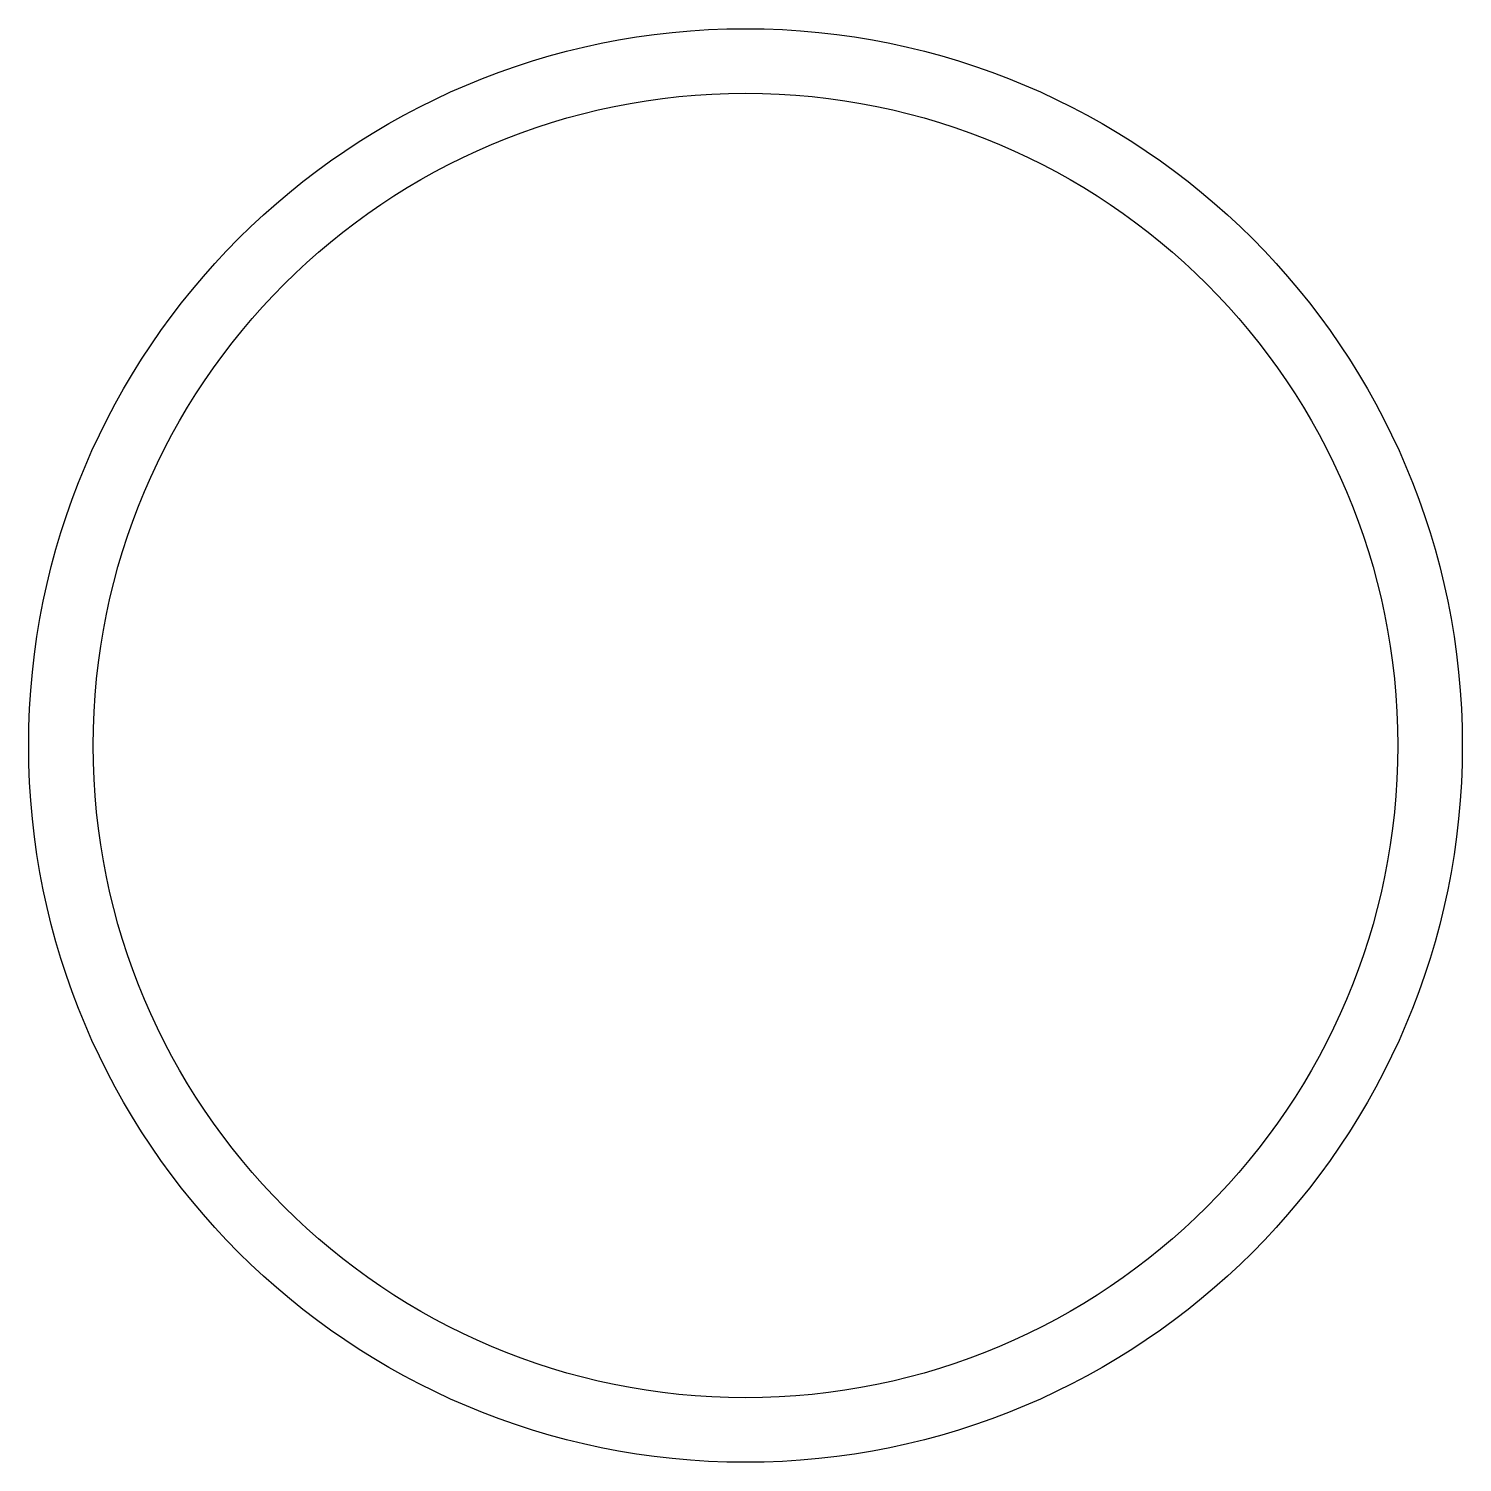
# Model space of a CAD drawing. Header units: millimetres. Extents: x 8.7 to 32.8, y 17.9 to 42.1.
import ezdxf

# ---------------------------------------------------------------- set-up
doc = ezdxf.new("R2010")
doc.units = ezdxf.units.MM
doc.layers.get('0').update_dxf_attribs({"linetype": 'CONTINUOUS'})

msp = doc.modelspace()

# ---------------------------------------------------------------- linework, layer by layer
for radius in [12.0875, 11]:
    msp.add_circle((20.7375, 30), radius)

doc.saveas('drawing.dxf')
